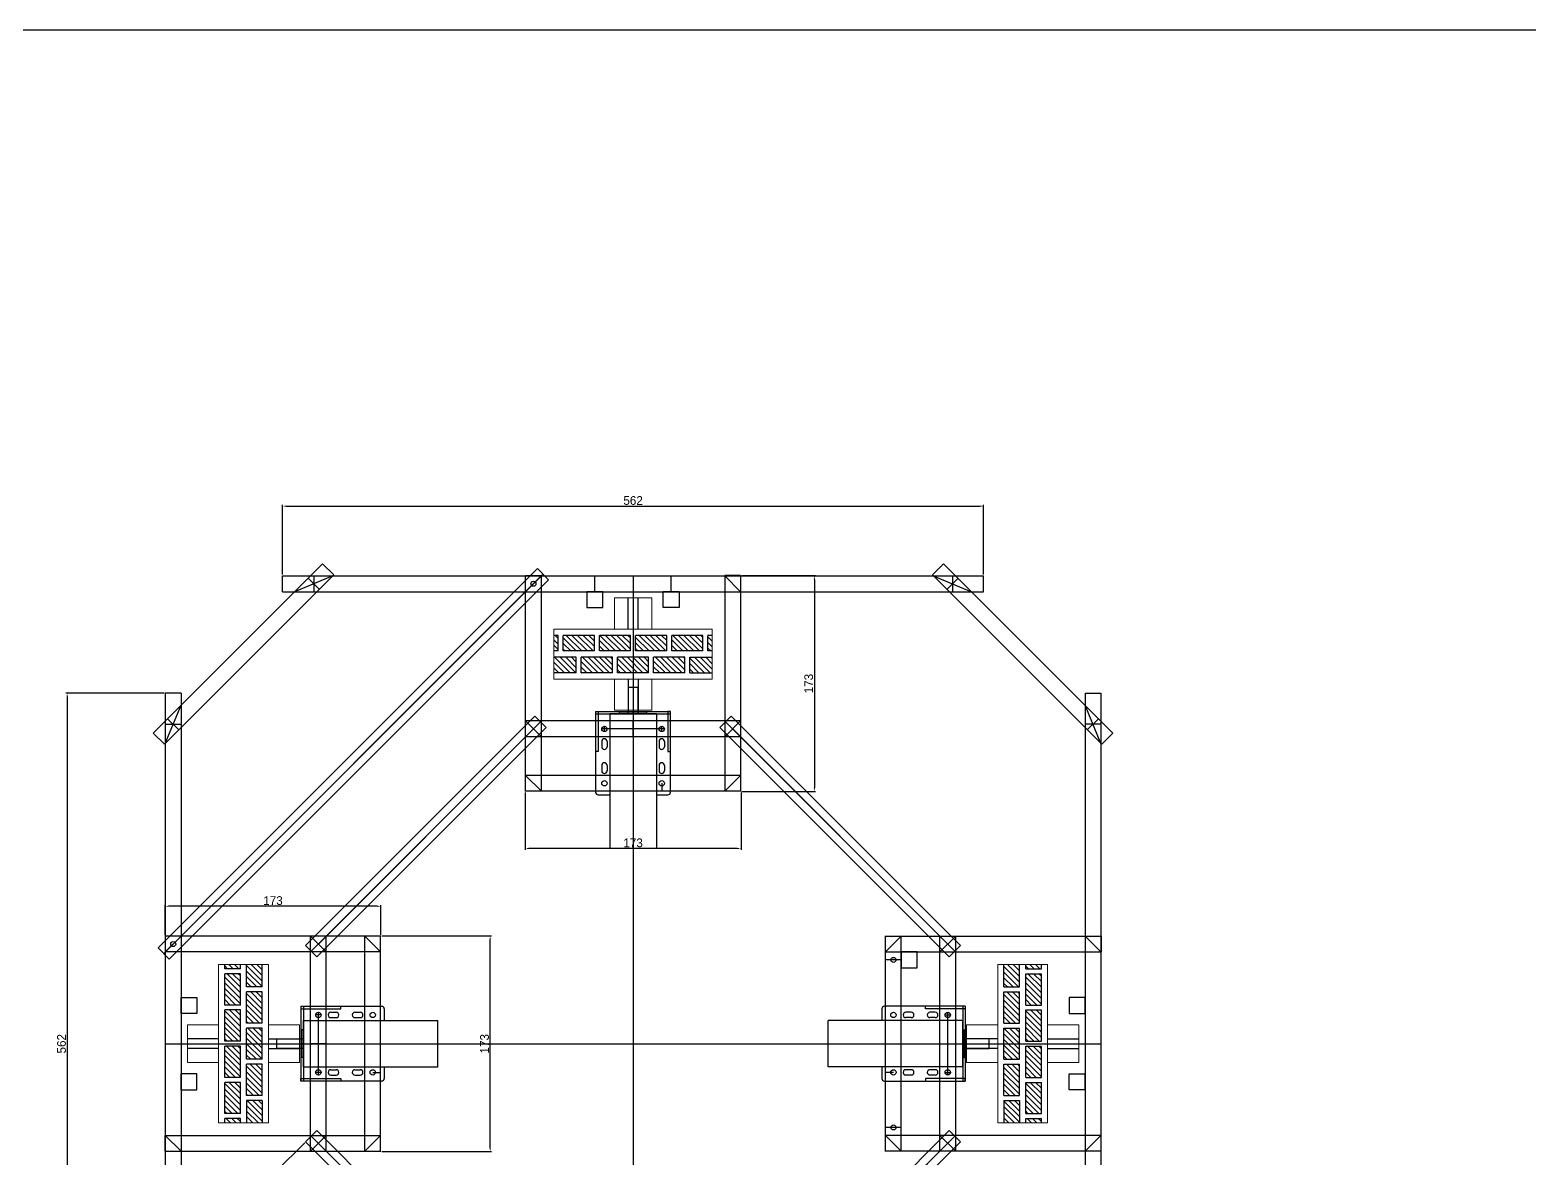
# Model space of a CAD drawing. Header units: millimetres. Extents: x -15418 to 43885, y -27590 to 23052.
# Drawn here: x 21737 to 22939, y -4437 to -3532 of the extents above; entities that cross this region are included whole.
import ezdxf

# ---------------------------------------------------------------- set-up
doc = ezdxf.new("R2010")
doc.units = ezdxf.units.MM
doc.header["$LTSCALE"] = 0.5
doc.layers.get('0').update_dxf_attribs({"lineweight": 5})
doc.layers.get('Defpoints').update_dxf_attribs({"color": 4})
for name, color, linetype in [('Layer1', 1, 'Continuous'), ('Layer2', 2, 'Continuous'), ('Layer3', 9, 'Continuous'), ('Layer4', 6, 'Continuous')]:
    doc.layers.add(name, color=color, linetype=linetype)
doc.dimstyles.new('ISO-25', dxfattribs={"dimtxt": 7, "dimasz": 3, "dimexe": 1, "dimexo": 1, "dimgap": 1, "dimtad": 1, "dimtoh": 1, "dimdec": 3, "dimdsep": 46, "dimtxsty": 'Standard', "dimcen": 2.5, "dimadec": 0, "dimazin": 0, "dimtfac": 1, "dimtdec": 3, "dimtmove": 0, "dimatfit": 3, "dimfxl": 1, "dimarcsym": 1})
pattern_1 = [(315, (6459.4797, 19165.9875), (2.24506403, 2.24506403), [])]

# ---------------------------------------------------------------- blocks, each defined once
blk = doc.blocks.new('*D126')
at = {"layer": 'Defpoints', "color": 0, "transparency": 16777216}
for p in [(21845.5, -4063.9), (21766.8, -4625.9), (21845.5, -4625.9)]:
    blk.add_point(p, dxfattribs=at)
at = {"layer": 'Layer1', "color": 0, "lineweight": -2, "transparency": 16777216}
for p, q in [((21844.5, -4063.9), (21765.8, -4063.9)), ((21766.8, -4066.9), (21766.8, -4622.9)), ((21844.5, -4625.9), (21765.8, -4625.9))]:
    blk.add_line(p, q, dxfattribs=at)
at = {"layer": 'Layer1', "color": 0, "transparency": 16777216}
for points in [[(21766.3, -4066.9), (21767.3, -4066.9), (21766.8, -4063.9)], [(21766.3, -4622.9), (21767.3, -4622.9), (21766.8, -4625.9)]]:
    blk.add_solid(points, dxfattribs=at)
at = {"layer": 'Layer1', "color": 0, "transparency": 16777216, "insert": (21762.3, -4344.9), "char_height": 7, "attachment_point": 5, "rotation": 90}
blk.add_mtext('562', dxfattribs=at)
blk = doc.blocks.new('*D127')
at = {"layer": 'Defpoints', "color": 0, "transparency": 16777216}
for p in [(22501.5, -3914), (21939.5, -3969.9), (22501.5, -3969.9)]:
    blk.add_point(p, dxfattribs=at)
at = {"layer": 'Layer1', "color": 0, "lineweight": -2, "transparency": 16777216}
for p, q in [((21939.5, -3968.9), (21939.5, -3913)), ((21942.5, -3914), (22498.5, -3914)), ((22501.5, -3968.9), (22501.5, -3913))]:
    blk.add_line(p, q, dxfattribs=at)
at = {"layer": 'Layer1', "color": 0, "transparency": 16777216}
for points in [[(21942.5, -3913.5), (21942.5, -3914.5), (21939.5, -3914)], [(22498.5, -3913.5), (22498.5, -3914.5), (22501.5, -3914)]]:
    blk.add_solid(points, dxfattribs=at)
at = {"layer": 'Layer1', "color": 0, "transparency": 16777216, "insert": (22220.5, -3909.5), "char_height": 7, "attachment_point": 5}
blk.add_mtext('562', dxfattribs=at)
blk = doc.blocks.new('*D128')
at = {"layer": 'Defpoints', "color": 0, "transparency": 16777216}
for p in [(22306.7, -3969.7), (22306.7, -4142.7), (22365.8, -4142.7)]:
    blk.add_point(p, dxfattribs=at)
at = {"layer": 'Layer1', "color": 0, "lineweight": -2, "transparency": 16777216}
for p, q in [((22307.7, -3969.7), (22366.8, -3969.7)), ((22365.8, -3972.7), (22365.8, -4139.7)), ((22307.7, -4142.7), (22366.8, -4142.7))]:
    blk.add_line(p, q, dxfattribs=at)
at = {"layer": 'Layer1', "color": 0, "transparency": 16777216}
for points in [[(22365.3, -3972.7), (22366.3, -3972.7), (22365.8, -3969.7)], [(22365.3, -4139.7), (22366.3, -4139.7), (22365.8, -4142.7)]]:
    blk.add_solid(points, dxfattribs=at)
at = {"layer": 'Layer1', "color": 0, "transparency": 16777216, "insert": (22361.3, -4056.2), "char_height": 7, "attachment_point": 5, "rotation": 90}
blk.add_mtext('173', dxfattribs=at)
blk = doc.blocks.new('*D130')
at = {"layer": 'Defpoints', "color": 0, "transparency": 16777216}
for p in [(21958, -4423.5), (21934.9, -4446.5), (22141.8, -4607.3)]:
    blk.add_point(p, dxfattribs=at)
at = {"layer": 'Layer1', "color": 0, "lineweight": -2, "transparency": 16777216}
for p, q in [((21957.3, -4424.2), (21934.2, -4447.3)), ((22116.7, -4628.3), (21937.1, -4448.7)), ((22141.1, -4608), (22118.1, -4631.1))]:
    blk.add_line(p, q, dxfattribs=at)
at = {"layer": 'Layer1', "color": 0, "transparency": 16777216}
for points in [[(21937.4, -4448.3), (21936.7, -4449), (21934.9, -4446.5)], [(22117, -4627.9), (22116.3, -4628.6), (22118.8, -4630.4)]]:
    blk.add_solid(points, dxfattribs=at)
at = {"layer": 'Layer1', "color": 0, "transparency": 16777216, "insert": (22030, -4535.3), "char_height": 7, "attachment_point": 5, "rotation": 315}
blk.add_mtext('260', dxfattribs=at)
blk = doc.blocks.new('*D131')
at = {"layer": 'Defpoints', "color": 0, "transparency": 16777216}
for p in [(22018.1, -4258.4), (22105.9, -4258.4), (22018.1, -4431.4)]:
    blk.add_point(p, dxfattribs=at)
at = {"layer": 'Layer1', "color": 0, "lineweight": -2, "transparency": 16777216}
for p, q in [((22019.1, -4258.4), (22106.9, -4258.4)), ((22105.9, -4428.4), (22105.9, -4261.4)), ((22019.1, -4431.4), (22106.9, -4431.4))]:
    blk.add_line(p, q, dxfattribs=at)
at = {"layer": 'Layer1', "color": 0, "transparency": 16777216}
for points in [[(22105.4, -4261.4), (22106.4, -4261.4), (22105.9, -4258.4)], [(22105.4, -4428.4), (22106.4, -4428.4), (22105.9, -4431.4)]]:
    blk.add_solid(points, dxfattribs=at)
at = {"layer": 'Layer1', "color": 0, "transparency": 16777216, "insert": (22101.4, -4344.9), "char_height": 7, "attachment_point": 5, "rotation": 90}
blk.add_mtext('173', dxfattribs=at)
blk = doc.blocks.new('*D132')
at = {"layer": 'Defpoints', "color": 0, "transparency": 16777216}
for p in [(21845.3, -4234.7), (21845.3, -4258.7), (22018.3, -4258.7)]:
    blk.add_point(p, dxfattribs=at)
at = {"layer": 'Layer1', "color": 0, "lineweight": -2, "transparency": 16777216}
for p, q in [((21845.3, -4257.7), (21845.3, -4233.7)), ((22015.3, -4234.7), (21848.3, -4234.7)), ((22018.3, -4257.7), (22018.3, -4233.7))]:
    blk.add_line(p, q, dxfattribs=at)
at = {"layer": 'Layer1', "color": 0, "transparency": 16777216}
for points in [[(21848.3, -4234.2), (21848.3, -4235.2), (21845.3, -4234.7)], [(22015.3, -4234.2), (22015.3, -4235.2), (22018.3, -4234.7)]]:
    blk.add_solid(points, dxfattribs=at)
at = {"layer": 'Layer1', "color": 0, "transparency": 16777216, "insert": (21931.8, -4230.2), "char_height": 7, "attachment_point": 5}
blk.add_mtext('173', dxfattribs=at)
blk = doc.blocks.new('*D133')
at = {"layer": 'Defpoints', "color": 0, "transparency": 16777216}
for p in [(22134, -4142.5), (22307, -4142.5), (22134, -4188.4)]:
    blk.add_point(p, dxfattribs=at)
at = {"layer": 'Layer1', "color": 0, "lineweight": -2, "transparency": 16777216}
for p, q in [((22134, -4143.5), (22134, -4189.4)), ((22307, -4143.5), (22307, -4189.4)), ((22304, -4188.4), (22137, -4188.4))]:
    blk.add_line(p, q, dxfattribs=at)
at = {"layer": 'Layer1', "color": 0, "transparency": 16777216}
for points in [[(22137, -4187.9), (22137, -4188.9), (22134, -4188.4)], [(22304, -4187.9), (22304, -4188.9), (22307, -4188.4)]]:
    blk.add_solid(points, dxfattribs=at)
at = {"layer": 'Layer1', "color": 0, "transparency": 16777216, "insert": (22220.5, -4183.9), "char_height": 7, "attachment_point": 5}
blk.add_mtext('173', dxfattribs=at)

msp = doc.modelspace()

# ---------------------------------------------------------------- hatches: boundary and pattern name
at = {"layer": 'Layer3', "transparency": 33554661}
h = msp.add_hatch(dxfattribs=at)
h.set_pattern_fill('ANSI31', color=256, angle=270)
h.set_pattern_definition(pattern_1)
h.paths.add_polyline_path([(22265.977, -4047.5529), (22283.977, -4047.5529), (22283.977, -4035.0529), (22265.977, -4035.0529)])
h.paths.add_polyline_path([(22236.977, -4047.5529), (22261.977, -4047.5529), (22261.977, -4035.0529), (22236.977, -4035.0529)])
h.paths.add_polyline_path([(22251.477, -4030.0529), (22276.477, -4030.0529), (22276.477, -4017.5529), (22251.477, -4017.5529)])
h.paths.add_polyline_path([(22222.477, -4030.0529), (22247.477, -4030.0529), (22247.477, -4017.5529), (22222.477, -4017.5529)])
h.paths.add_polyline_path([(22207.977, -4047.5529), (22232.977, -4047.5529), (22232.977, -4035.0529), (22207.977, -4035.0529)])
h.paths.add_polyline_path([(22193.477, -4030.0529), (22218.477, -4030.0529), (22218.477, -4017.5529), (22193.477, -4017.5529)])
h.paths.add_polyline_path([(22178.977, -4047.5529), (22203.977, -4047.5529), (22203.977, -4035.0529), (22178.977, -4035.0529)])
h.paths.add_polyline_path([(22164.477, -4030.0529), (22189.477, -4030.0529), (22189.477, -4017.5529), (22164.477, -4017.5529)])
h.paths.add_polyline_path([(22156.977, -4047.5529), (22174.977, -4047.5529), (22174.977, -4035.0529), (22156.977, -4035.0529)])
h.paths.add_polyline_path([(22156.977, -4030.0529), (22160.477, -4030.0529), (22160.477, -4017.5529), (22156.977, -4017.5529)])
h.paths.add_polyline_path([(22280.477, -4030.0529), (22283.977, -4030.0529), (22283.977, -4017.5529), (22280.477, -4017.5529)])
h = msp.add_hatch(dxfattribs=at)
h.set_pattern_fill('ANSI31', color=256, angle=270)
h.set_pattern_definition(pattern_1)
h.paths.add_polyline_path([(21923.177, -4390.3529), (21923.177, -4408.3529), (21910.677, -4408.3529), (21910.677, -4390.3529)])
h.paths.add_polyline_path([(21923.177, -4361.3529), (21923.177, -4386.3529), (21910.677, -4386.3529), (21910.677, -4361.3529)])
h.paths.add_polyline_path([(21905.677, -4375.8529), (21905.677, -4400.8529), (21893.177, -4400.8529), (21893.177, -4375.8529)])
h.paths.add_polyline_path([(21905.677, -4346.8529), (21905.677, -4371.8529), (21893.177, -4371.8529), (21893.177, -4346.8529)])
h.paths.add_polyline_path([(21923.177, -4332.3529), (21923.177, -4357.3529), (21910.677, -4357.3529), (21910.677, -4332.3529)])
h.paths.add_polyline_path([(21905.677, -4317.8529), (21905.677, -4342.8529), (21893.177, -4342.8529), (21893.177, -4317.8529)])
h.paths.add_polyline_path([(21923.177, -4303.3529), (21923.177, -4328.3529), (21910.677, -4328.3529), (21910.677, -4303.3529)])
h.paths.add_polyline_path([(21905.677, -4288.8529), (21905.677, -4313.8529), (21893.177, -4313.8529), (21893.177, -4288.8529)])
h.paths.add_polyline_path([(21923.177, -4281.3529), (21923.177, -4299.3529), (21910.677, -4299.3529), (21910.677, -4281.3529)])
h.paths.add_polyline_path([(21905.677, -4281.3529), (21905.677, -4284.8529), (21893.177, -4284.8529), (21893.177, -4281.3529)])
h.paths.add_polyline_path([(21905.677, -4404.8529), (21905.677, -4408.3529), (21893.177, -4408.3529), (21893.177, -4404.8529)])
h = msp.add_hatch(dxfattribs=at)
h.set_pattern_fill('ANSI31', color=256, angle=270)
h.set_pattern_definition(pattern_1)
h.paths.add_polyline_path([(22517.777, -4390.3529), (22517.777, -4408.3529), (22530.277, -4408.3529), (22530.277, -4390.3529)])
h.paths.add_polyline_path([(22517.777, -4361.3529), (22517.777, -4386.3529), (22530.277, -4386.3529), (22530.277, -4361.3529)])
h.paths.add_polyline_path([(22535.277, -4375.8529), (22535.277, -4400.8529), (22547.777, -4400.8529), (22547.777, -4375.8529)])
h.paths.add_polyline_path([(22535.277, -4346.8529), (22535.277, -4371.8529), (22547.777, -4371.8529), (22547.777, -4346.8529)])
h.paths.add_polyline_path([(22517.777, -4332.3529), (22517.777, -4357.3529), (22530.277, -4357.3529), (22530.277, -4332.3529)])
h.paths.add_polyline_path([(22535.277, -4317.8529), (22535.277, -4342.8529), (22547.777, -4342.8529), (22547.777, -4317.8529)])
h.paths.add_polyline_path([(22517.777, -4303.3529), (22517.777, -4328.3529), (22530.277, -4328.3529), (22530.277, -4303.3529)])
h.paths.add_polyline_path([(22535.277, -4288.8529), (22535.277, -4313.8529), (22547.777, -4313.8529), (22547.777, -4288.8529)])
h.paths.add_polyline_path([(22517.777, -4281.3529), (22517.777, -4299.3529), (22530.277, -4299.3529), (22530.277, -4281.3529)])
h.paths.add_polyline_path([(22535.277, -4281.3529), (22535.277, -4284.8529), (22547.777, -4284.8529), (22547.777, -4281.3529)])
h.paths.add_polyline_path([(22535.277, -4404.8529), (22535.277, -4408.3529), (22547.777, -4408.3529), (22547.777, -4404.8529)])

# ---------------------------------------------------------------- linework, layer by layer
at = {"transparency": 33554661}
for p, q in [((22235.477, -3987.5529), (22205.477, -3987.5529)), ((22205.477, -4012.5529), (22205.477, -3987.5529)), ((22235.477, -4012.5529), (22235.477, -3987.5529)), ((22156.977, -4012.5529), (22283.977, -4012.5529)), ((22156.977, -4052.5529), (22156.977, -4012.5529)), ((22283.977, -4012.5529), (22283.977, -4052.5529)), ((22283.977, -4052.5529), (22156.977, -4052.5529)), ((22205.477, -4052.5529), (22205.477, -4077.5529)), ((22220.477, -4052.5529), (22220.477, -4077.5529)), ((22235.477, -4052.5529), (22235.477, -4077.5529)), ((22205.477, -4077.5529), (22235.477, -4077.5529)), ((21888.177, -4281.3529), (21888.177, -4408.3529)), ((21928.177, -4281.3529), (21888.177, -4281.3529)), ((21928.177, -4408.3529), (21928.177, -4281.3529)), ((22512.777, -4408.3529), (22512.777, -4281.3529)), ((22512.777, -4281.3529), (22552.777, -4281.3529)), ((22552.777, -4281.3529), (22552.777, -4408.3529)), ((21863.177, -4359.8529), (21863.177, -4329.8529)), ((21888.177, -4329.8529), (21863.177, -4329.8529)), ((21928.177, -4329.8529), (21953.177, -4329.8529)), ((21953.177, -4329.8529), (21953.177, -4359.8529)), ((22487.777, -4329.8529), (22487.777, -4359.8529)), ((22512.777, -4329.8529), (22487.777, -4329.8529)), ((22552.777, -4329.8529), (22577.777, -4329.8529)), ((22577.777, -4359.8529), (22577.777, -4329.8529)), ((21928.177, -4344.8529), (21953.177, -4344.8529)), ((22512.777, -4344.8529), (22487.777, -4344.8529)), ((21888.177, -4359.8529), (21863.177, -4359.8529)), ((21928.177, -4359.8529), (21953.177, -4359.8529)), ((22512.777, -4359.8529), (22487.777, -4359.8529)), ((22552.777, -4359.8529), (22577.777, -4359.8529)), ((21888.177, -4408.3529), (21928.177, -4408.3529)), ((22552.777, -4408.3529), (22512.777, -4408.3529))]:
    msp.add_line(p, q, dxfattribs=at)
at = {"layer": 'Defpoints', "transparency": 33554661}
for p, q in [((22190.477, -4078.5529), (22190.477, -4143.2629)), ((22190.477, -4078.5529), (22250.477, -4078.5529)), ((22190.477, -4078.5529), (22192.477, -4078.5529)), ((22190.477, -4080.5529), (22250.477, -4080.5529)), ((22192.477, -4078.5529), (22192.477, -4110.5529)), ((22209.477, -4080.5529), (22209.477, -4078.5529)), ((22220.477, -4077.5529), (22220.477, -4078.5529)), ((22231.477, -4080.5529), (22231.477, -4078.5529)), ((22250.477, -4078.5529), (22248.477, -4078.5529)), ((22248.477, -4078.5529), (22248.477, -4110.5529)), ((22250.477, -4143.2629), (22250.477, -4078.5529)), ((22195.327, -4102.5529), (22195.327, -4106.8529)), ((22199.627, -4102.5529), (22199.627, -4106.8529)), ((22241.327, -4102.5529), (22241.327, -4106.8529)), ((22245.627, -4102.5529), (22245.627, -4106.8529)), ((22192.477, -4110.5529), (22190.477, -4110.5529)), ((22195.327, -4121.8529), (22195.327, -4126.1529)), ((22199.627, -4121.8529), (22199.627, -4126.1529)), ((22241.327, -4121.8529), (22241.327, -4126.1529)), ((22245.627, -4121.8529), (22245.627, -4126.1529)), ((22248.477, -4110.5529), (22250.477, -4110.5529)), ((22192.627, -4145.4129), (22201.827, -4145.4129)), ((22239.127, -4145.4129), (22248.327, -4145.4129)), ((21954.177, -4314.8529), (22018.887, -4314.8529)), ((21954.177, -4314.8529), (21954.177, -4374.8529)), ((21954.177, -4314.8529), (21954.177, -4316.8529)), ((21954.177, -4316.8529), (21986.177, -4316.8529)), ((21956.177, -4314.8529), (21956.177, -4374.8529)), ((21978.177, -4319.7029), (21982.477, -4319.7029)), ((21978.177, -4324.0029), (21982.477, -4324.0029)), ((21986.177, -4316.8529), (21986.177, -4314.8529)), ((21997.477, -4319.7029), (22001.777, -4319.7029)), ((21997.477, -4324.0029), (22001.777, -4324.0029)), ((22021.037, -4317.0029), (22021.037, -4326.2029)), ((22419.917, -4317.0029), (22419.917, -4326.2029)), ((22486.777, -4314.8529), (22422.067, -4314.8529)), ((22443.477, -4319.7029), (22439.177, -4319.7029)), ((22443.477, -4324.0029), (22439.177, -4324.0029)), ((22454.777, -4316.8529), (22454.777, -4314.8529)), ((22486.777, -4316.8529), (22454.777, -4316.8529)), ((22462.777, -4319.7029), (22458.477, -4319.7029)), ((22462.777, -4324.0029), (22458.477, -4324.0029)), ((22484.777, -4314.8529), (22484.777, -4374.8529)), ((22486.777, -4314.8529), (22486.777, -4374.8529)), ((22486.777, -4314.8529), (22486.777, -4316.8529)), ((21956.177, -4333.8529), (21954.177, -4333.8529)), ((22484.777, -4333.8529), (22486.777, -4333.8529)), ((21953.177, -4344.8529), (21954.177, -4344.8529)), ((22487.777, -4344.8529), (22486.777, -4344.8529)), ((21956.177, -4355.8529), (21954.177, -4355.8529)), ((22484.777, -4355.8529), (22486.777, -4355.8529)), ((21954.177, -4374.8529), (21954.177, -4372.8529)), ((21954.177, -4372.8529), (21986.177, -4372.8529)), ((21978.177, -4365.7029), (21982.477, -4365.7029)), ((21978.177, -4370.0029), (21982.477, -4370.0029)), ((21986.177, -4372.8529), (21986.177, -4374.8529)), ((21997.477, -4365.7029), (22001.777, -4365.7029)), ((21997.477, -4370.0029), (22001.777, -4370.0029)), ((22021.037, -4363.5029), (22021.037, -4372.7029)), ((22419.917, -4363.5029), (22419.917, -4372.7029)), ((22443.477, -4365.7029), (22439.177, -4365.7029)), ((22443.477, -4370.0029), (22439.177, -4370.0029)), ((22486.777, -4372.8529), (22454.777, -4372.8529)), ((22454.777, -4372.8529), (22454.777, -4374.8529)), ((22462.777, -4365.7029), (22458.477, -4365.7029)), ((22462.777, -4370.0029), (22458.477, -4370.0029)), ((22486.777, -4374.8529), (22486.777, -4372.8529)), ((22018.887, -4374.8529), (21954.177, -4374.8529)), ((22422.067, -4374.8529), (22486.777, -4374.8529))]:
    msp.add_line(p, q, dxfattribs=at)
for centre in [(22197.477, -4092.5529), (22243.477, -4092.5529), (22197.477, -4136.1529), (22243.477, -4136.1529), (21968.177, -4321.8529), (22011.777, -4321.8529), (22429.177, -4321.8529), (22472.777, -4321.8529), (21968.177, -4367.8529), (22011.777, -4367.8529), (22429.177, -4367.8529), (22472.777, -4367.8529)]:
    msp.add_circle(centre, 2.15, dxfattribs=at)
for centre, start, end in [((22197.477, -4102.5529), 360, 180), ((22197.477, -4106.8529), 180, 360), ((22243.477, -4102.5529), 360, 180), ((22243.477, -4106.8529), 180, 360), ((22197.477, -4121.8529), 360, 180), ((22243.477, -4121.8529), 360, 180), ((22197.477, -4126.1529), 180, 360), ((22243.477, -4126.1529), 180, 360), ((22192.627, -4143.2629), 180, 270), ((22248.327, -4143.2629), 270, 360), ((21978.177, -4321.8529), 90, 270), ((21982.477, -4321.8529), 270, 90), ((21997.477, -4321.8529), 90, 270), ((22001.777, -4321.8529), 270, 90), ((22018.887, -4317.0029), 0, 90), ((22422.067, -4317.0029), 90, 180), ((22439.177, -4321.8529), 90, 270), ((22443.477, -4321.8529), 270, 90), ((22458.477, -4321.8529), 90, 270), ((22462.777, -4321.8529), 270, 90), ((21978.177, -4367.8529), 90, 270), ((21982.477, -4367.8529), 270, 90), ((21997.477, -4367.8529), 90, 270), ((22001.777, -4367.8529), 270, 90), ((22018.887, -4372.7029), 270, 0), ((22422.067, -4372.7029), 180, 270), ((22439.177, -4367.8529), 90, 270), ((22443.477, -4367.8529), 270, 90), ((22458.477, -4367.8529), 90, 270), ((22462.777, -4367.8529), 270, 90)]:
    msp.add_arc(centre, 2.15, start, end, dxfattribs=at)
at = {"layer": 'Layer1', "transparency": 33554661}
for p, q in [((21835.7796, -4095.92), (21971.5441, -3960.1555)), ((21971.5441, -3960.1555), (21980.5244, -3969.1357)), ((22469.4099, -3960.1555), (22460.4296, -3969.1357)), ((22605.1744, -4095.92), (22469.4099, -3960.1555)), ((21980.5244, -3969.1357), (21844.7599, -4104.9002)), ((21939.477, -3969.8529), (22501.477, -3969.8529)), ((21939.477, -3982.5529), (21939.477, -3969.8529)), ((21979.8072, -3969.8529), (21949.1467, -3982.5529)), ((21968.9671, -3980.693), (21959.9869, -3971.7127)), ((21964.477, -3969.8529), (21964.477, -3982.5529)), ((21964.477, -3969.8529), (21964.477, -3982.5529)), ((22134.277, -4142.6779), (22134.277, -3969.6779)), ((22134.277, -3969.6779), (22146.977, -3969.6779)), ((22146.977, -3969.8529), (22134.277, -3982.5529)), ((22146.977, -4142.6779), (22146.977, -3969.6779)), ((22189.8849, -3982.5529), (22189.8849, -3969.8529)), ((22220.477, -3969.8529), (22220.477, -4719.8529)), ((22251.0691, -3982.5529), (22251.0691, -3969.8529)), ((22293.977, -3969.6779), (22293.977, -4142.6779)), ((22306.677, -3969.6779), (22293.977, -3969.6779)), ((22293.977, -3969.8529), (22306.677, -3982.5529)), ((22306.677, -3969.6779), (22306.677, -4142.6779)), ((22460.4296, -3969.1357), (22596.1941, -4104.9002)), ((22461.1467, -3969.8529), (22491.8072, -3982.5529)), ((22471.9869, -3980.693), (22480.9671, -3971.7127)), ((22476.477, -3969.8529), (22476.477, -3982.5529)), ((22501.477, -3982.5529), (22501.477, -3969.8529)), ((21939.477, -3982.5529), (22501.477, -3982.5529)), ((22183.5349, -3982.5529), (22183.5349, -3995.2529)), ((22196.2349, -3982.5529), (22183.5349, -3982.5529)), ((22196.2349, -3995.2529), (22196.2349, -3982.5529)), ((22244.7191, -3995.2529), (22244.7191, -3982.5529)), ((22257.4191, -3982.5529), (22244.7191, -3982.5529)), ((22257.4191, -3982.5529), (22257.4191, -3995.2529)), ((22183.5349, -3995.2529), (22196.2349, -3995.2529)), ((22257.4191, -3995.2529), (22244.7191, -3995.2529)), ((22224.477, -4059.2529), (22216.477, -4059.2529)), ((22216.477, -4059.2529), (22216.477, -4079.2529)), ((22224.477, -4079.2529), (22224.477, -4059.2529)), ((21845.477, -4063.8529), (21845.477, -4625.8529)), ((21858.177, -4063.8529), (21845.477, -4063.8529)), ((21845.477, -4104.1831), (21858.177, -4073.5226)), ((21858.177, -4063.8529), (21858.177, -4625.8529)), ((22582.777, -4063.8529), (22582.777, -4625.8529)), ((22582.777, -4063.8529), (22595.477, -4063.8529)), ((22595.477, -4104.1831), (22582.777, -4073.5226)), ((22595.477, -4063.8529), (22595.477, -4625.8529)), ((21856.3171, -4093.343), (21847.3369, -4084.3627)), ((22141.8357, -4082.3638), (21957.988, -4266.2116)), ((22150.816, -4091.3441), (22141.8357, -4082.3638)), ((22239.127, -4080.5529), (22201.827, -4080.5529)), ((22201.827, -4080.5529), (22201.827, -4188.3529)), ((22209.477, -4080.5529), (22209.477, -4079.2529)), ((22231.477, -4079.2529), (22209.477, -4079.2529)), ((22216.477, -4080.5529), (22216.477, -4079.2529)), ((22220.477, -4080.5529), (22220.477, -4079.2529)), ((22224.477, -4080.5529), (22224.477, -4079.2529)), ((22231.477, -4080.5529), (22231.477, -4079.2529)), ((22239.127, -4080.5529), (22239.127, -4188.3529)), ((22299.1182, -4082.3638), (22290.138, -4091.3441)), ((22482.966, -4266.2116), (22299.1182, -4082.3638)), ((22584.6369, -4093.343), (22593.6171, -4084.3627)), ((21844.7599, -4104.9002), (21835.7796, -4095.92)), ((21845.477, -4088.8529), (21858.177, -4088.8529)), ((21845.477, -4088.8529), (21858.177, -4088.8529)), ((21962.4781, -4270.7017), (22146.3259, -4086.854)), ((21966.9682, -4275.1919), (22150.816, -4091.3441)), ((21968.177, -4265.0029), (22140.627, -4092.5529)), ((22306.977, -4086.2029), (22133.977, -4086.2029)), ((22146.977, -4098.9029), (22134.277, -4086.2029)), ((22199.627, -4092.5529), (22195.327, -4092.5529)), ((22197.477, -4094.7029), (22197.477, -4090.4029)), ((22243.477, -4092.5529), (22197.477, -4092.5529)), ((22220.477, -4098.9029), (22220.477, -4086.2029)), ((22245.627, -4092.5529), (22241.327, -4092.5529)), ((22243.477, -4094.7029), (22243.477, -4090.4029)), ((22290.138, -4091.3441), (22473.9857, -4275.1919)), ((22306.677, -4086.2029), (22293.977, -4098.9029)), ((22294.6281, -4086.854), (22478.4759, -4270.7017)), ((22300.327, -4092.5529), (22472.777, -4265.0029)), ((22595.477, -4088.8529), (22582.777, -4088.8529)), ((22596.1941, -4104.9002), (22605.1744, -4095.92)), ((22306.977, -4098.9029), (22133.977, -4098.9029)), ((22306.977, -4129.8029), (22133.977, -4129.8029)), ((22134.277, -4129.8029), (22146.977, -4142.5029)), ((22306.677, -4129.8029), (22293.977, -4142.5029)), ((22306.977, -4142.5029), (22133.977, -4142.5029)), ((22239.127, -4188.3529), (22201.827, -4188.3529)), ((22018.302, -4258.6529), (21845.302, -4258.6529)), ((21845.302, -4258.6529), (21845.302, -4271.3529)), ((21845.477, -4271.3529), (21858.177, -4258.6529)), ((21961.827, -4431.3529), (21961.827, -4258.3529)), ((21974.527, -4271.3529), (21961.827, -4258.6529)), ((21974.527, -4431.3529), (21974.527, -4258.3529)), ((22005.427, -4431.3529), (22005.427, -4258.3529)), ((22005.427, -4258.6529), (22018.127, -4271.3529)), ((22018.127, -4431.3529), (22018.127, -4258.3529)), ((22422.652, -4258.6529), (22595.652, -4258.6529)), ((22422.827, -4431.3529), (22422.827, -4258.3529)), ((22435.527, -4258.6529), (22422.827, -4271.3529)), ((22435.527, -4431.3529), (22435.527, -4258.3529)), ((22466.427, -4431.3529), (22466.427, -4258.3529)), ((22466.427, -4271.3529), (22479.127, -4258.6529)), ((22479.127, -4431.3529), (22479.127, -4258.3529)), ((22595.477, -4271.3529), (22582.777, -4258.6529)), ((22595.652, -4258.6529), (22595.652, -4271.3529)), ((22018.302, -4271.3529), (21845.302, -4271.3529)), ((21957.988, -4266.2116), (21966.9682, -4275.1919)), ((22422.652, -4271.3529), (22595.652, -4271.3529)), ((22448.227, -4271.3529), (22435.527, -4271.3529)), ((22435.527, -4271.3529), (22435.527, -4284.0529)), ((22448.227, -4284.0529), (22448.227, -4271.3529)), ((22473.9857, -4275.1919), (22482.966, -4266.2116)), ((22435.527, -4284.0529), (22448.227, -4284.0529)), ((21858.177, -4307.9107), (21870.877, -4307.9107)), ((21858.177, -4320.6107), (21858.177, -4307.9107)), ((21870.877, -4307.9107), (21870.877, -4320.6107)), ((22582.777, -4307.9107), (22570.077, -4307.9107)), ((22570.077, -4307.9107), (22570.077, -4320.6107)), ((22582.777, -4320.6107), (22582.777, -4307.9107)), ((21870.877, -4320.6107), (21858.177, -4320.6107)), ((21956.177, -4363.5029), (21956.177, -4326.2029)), ((21956.177, -4326.2029), (22063.977, -4326.2029)), ((21970.327, -4321.8529), (21966.027, -4321.8529)), ((21968.177, -4324.0029), (21968.177, -4319.7029)), ((21968.177, -4367.8529), (21968.177, -4321.8529)), ((22063.977, -4363.5029), (22063.977, -4326.2029)), ((22484.777, -4326.2029), (22376.977, -4326.2029)), ((22376.977, -4363.5029), (22376.977, -4326.2029)), ((22470.627, -4321.8529), (22474.927, -4321.8529)), ((22472.777, -4324.0029), (22472.777, -4319.7029)), ((22472.777, -4367.8529), (22472.777, -4321.8529)), ((22484.777, -4363.5029), (22484.777, -4326.2029)), ((22570.077, -4320.6107), (22582.777, -4320.6107)), ((21956.177, -4333.8529), (21954.877, -4333.8529)), ((21954.877, -4355.8529), (21954.877, -4333.8529)), ((22484.777, -4333.8529), (22486.077, -4333.8529)), ((22486.077, -4355.8529), (22486.077, -4333.8529)), ((21845.477, -4344.8529), (22595.477, -4344.8529)), ((21934.877, -4348.8529), (21934.877, -4340.8529)), ((21934.877, -4340.8529), (21954.877, -4340.8529)), ((21954.877, -4348.8529), (21934.877, -4348.8529)), ((21956.177, -4340.8529), (21954.877, -4340.8529)), ((21956.177, -4344.8529), (21954.877, -4344.8529)), ((21956.177, -4348.8529), (21954.877, -4348.8529)), ((21974.527, -4344.8529), (21961.827, -4344.8529)), ((22466.427, -4344.8529), (22479.127, -4344.8529)), ((22484.777, -4340.8529), (22486.077, -4340.8529)), ((22484.777, -4344.8529), (22486.077, -4344.8529)), ((22484.777, -4348.8529), (22486.077, -4348.8529)), ((22506.077, -4340.8529), (22486.077, -4340.8529)), ((22486.077, -4348.8529), (22506.077, -4348.8529)), ((22506.077, -4348.8529), (22506.077, -4340.8529)), ((21956.177, -4355.8529), (21954.877, -4355.8529)), ((22484.777, -4355.8529), (22486.077, -4355.8529)), ((21870.877, -4369.095), (21858.177, -4369.095)), ((21858.177, -4381.795), (21858.177, -4369.095)), ((21870.877, -4381.795), (21870.877, -4369.095)), ((21956.177, -4363.5029), (22063.977, -4363.5029)), ((21970.327, -4367.8529), (21966.027, -4367.8529)), ((21968.177, -4370.0029), (21968.177, -4365.7029)), ((22484.777, -4363.5029), (22376.977, -4363.5029)), ((22470.627, -4367.8529), (22474.927, -4367.8529)), ((22472.777, -4370.0029), (22472.777, -4365.7029)), ((22570.077, -4381.795), (22570.077, -4369.095)), ((22570.077, -4369.095), (22582.777, -4369.095)), ((22582.777, -4381.795), (22582.777, -4369.095)), ((21858.177, -4381.795), (21870.877, -4381.795)), ((22582.777, -4381.795), (22570.077, -4381.795)), ((21845.302, -4418.3529), (22018.302, -4418.3529)), ((21845.302, -4431.0529), (21845.302, -4418.3529)), ((21845.477, -4418.3529), (21858.177, -4431.0529)), ((21957.988, -4423.4941), (21966.9682, -4414.5138)), ((21961.827, -4431.0529), (21974.527, -4418.3529)), ((21962.4781, -4419.004), (22146.3259, -4602.8517)), ((21966.9682, -4414.5138), (22150.816, -4598.3616)), ((22005.427, -4431.0529), (22018.127, -4418.3529)), ((22290.138, -4598.3616), (22473.9857, -4414.5138)), ((22294.6281, -4602.8517), (22478.4759, -4419.004)), ((22595.652, -4418.3529), (22422.652, -4418.3529)), ((22435.527, -4431.0529), (22422.827, -4418.3529)), ((22479.127, -4431.0529), (22466.427, -4418.3529)), ((22473.9857, -4414.5138), (22482.966, -4423.4941)), ((22595.477, -4418.3529), (22582.777, -4431.0529)), ((22595.652, -4431.0529), (22595.652, -4418.3529)), ((21845.302, -4431.0529), (22018.302, -4431.0529)), ((22141.8357, -4607.3419), (21957.988, -4423.4941)), ((22482.966, -4423.4941), (22299.1182, -4607.3419)), ((22300.327, -4597.1529), (22472.777, -4424.7029)), ((22595.652, -4431.0529), (22422.652, -4431.0529))]:
    msp.add_line(p, q, dxfattribs=at)
msp.add_lwpolyline([(21269.8088, -3532.3278), (23789.5195, -3532.3278), (23789.5195, -5202.1006), (21269.8088, -5202.1006)], close=True, dxfattribs=at)
at = {"layer": 'Layer2', "transparency": 33554661}
for p, q in [((22216.477, -4012.5529), (22216.477, -3987.5529)), ((22224.477, -4012.5529), (22224.477, -3987.5529)), ((22216.477, -4052.5529), (22216.477, -4077.5529)), ((22224.477, -4052.5529), (22224.477, -4077.5529)), ((21888.177, -4340.8529), (21863.177, -4340.8529)), ((21888.177, -4348.8529), (21863.177, -4348.8529)), ((21928.177, -4340.8529), (21953.177, -4340.8529)), ((21928.177, -4348.8529), (21953.177, -4348.8529)), ((22512.777, -4340.8529), (22487.777, -4340.8529)), ((22512.777, -4348.8529), (22487.777, -4348.8529)), ((22552.777, -4340.8529), (22577.777, -4340.8529)), ((22552.777, -4348.8529), (22577.777, -4348.8529))]:
    msp.add_line(p, q, dxfattribs=at)
at = {"layer": 'Layer3', "transparency": 33554661}
for p, q in [((22160.477, -4017.5529), (22156.977, -4017.5529)), ((22160.477, -4030.0529), (22160.477, -4017.5529)), ((22164.477, -4030.0529), (22164.477, -4017.5529)), ((22189.477, -4017.5529), (22164.477, -4017.5529)), ((22189.477, -4030.0529), (22189.477, -4017.5529)), ((22193.477, -4030.0529), (22193.477, -4017.5529)), ((22218.477, -4017.5529), (22193.477, -4017.5529)), ((22218.477, -4030.0529), (22218.477, -4017.5529)), ((22222.477, -4030.0529), (22222.477, -4017.5529)), ((22247.477, -4017.5529), (22222.477, -4017.5529)), ((22247.477, -4030.0529), (22247.477, -4017.5529)), ((22251.477, -4030.0529), (22251.477, -4017.5529)), ((22276.477, -4017.5529), (22251.477, -4017.5529)), ((22276.477, -4030.0529), (22276.477, -4017.5529)), ((22280.477, -4030.0529), (22280.477, -4017.5529)), ((22283.977, -4017.5529), (22280.477, -4017.5529)), ((22160.477, -4030.0529), (22156.977, -4030.0529)), ((22174.977, -4035.0529), (22156.977, -4035.0529)), ((22189.477, -4030.0529), (22164.477, -4030.0529)), ((22174.977, -4047.5529), (22174.977, -4035.0529)), ((22178.977, -4047.5529), (22178.977, -4035.0529)), ((22203.977, -4035.0529), (22178.977, -4035.0529)), ((22218.477, -4030.0529), (22193.477, -4030.0529)), ((22203.977, -4047.5529), (22203.977, -4035.0529)), ((22207.977, -4047.5529), (22207.977, -4035.0529)), ((22232.977, -4035.0529), (22207.977, -4035.0529)), ((22247.477, -4030.0529), (22222.477, -4030.0529)), ((22232.977, -4047.5529), (22232.977, -4035.0529)), ((22236.977, -4047.5529), (22236.977, -4035.0529)), ((22261.977, -4035.0529), (22236.977, -4035.0529)), ((22276.477, -4030.0529), (22251.477, -4030.0529)), ((22261.977, -4047.5529), (22261.977, -4035.0529)), ((22265.977, -4047.5529), (22265.977, -4035.0529)), ((22265.977, -4035.0529), (22283.977, -4035.0529)), ((22283.977, -4030.0529), (22280.477, -4030.0529)), ((22174.977, -4047.5529), (22156.977, -4047.5529)), ((22203.977, -4047.5529), (22178.977, -4047.5529)), ((22232.977, -4047.5529), (22207.977, -4047.5529)), ((22261.977, -4047.5529), (22236.977, -4047.5529)), ((22265.977, -4047.5529), (22283.977, -4047.5529)), ((21893.177, -4284.8529), (21893.177, -4281.3529)), ((21905.677, -4284.8529), (21893.177, -4284.8529)), ((21905.677, -4288.8529), (21893.177, -4288.8529)), ((21893.177, -4313.8529), (21893.177, -4288.8529)), ((21905.677, -4284.8529), (21905.677, -4281.3529)), ((21905.677, -4313.8529), (21905.677, -4288.8529)), ((21910.677, -4299.3529), (21910.677, -4281.3529)), ((21923.177, -4299.3529), (21923.177, -4281.3529)), ((22517.777, -4299.3529), (22517.777, -4281.3529)), ((22530.277, -4299.3529), (22530.277, -4281.3529)), ((22535.277, -4284.8529), (22535.277, -4281.3529)), ((22535.277, -4284.8529), (22547.777, -4284.8529)), ((22535.277, -4288.8529), (22547.777, -4288.8529)), ((22535.277, -4313.8529), (22535.277, -4288.8529)), ((22547.777, -4284.8529), (22547.777, -4281.3529)), ((22547.777, -4313.8529), (22547.777, -4288.8529)), ((21923.177, -4299.3529), (21910.677, -4299.3529)), ((22517.777, -4299.3529), (22530.277, -4299.3529)), ((21905.677, -4313.8529), (21893.177, -4313.8529)), ((21923.177, -4303.3529), (21910.677, -4303.3529)), ((21910.677, -4328.3529), (21910.677, -4303.3529)), ((21923.177, -4328.3529), (21923.177, -4303.3529)), ((22517.777, -4303.3529), (22530.277, -4303.3529)), ((22517.777, -4328.3529), (22517.777, -4303.3529)), ((22530.277, -4328.3529), (22530.277, -4303.3529)), ((22535.277, -4313.8529), (22547.777, -4313.8529)), ((21905.677, -4317.8529), (21893.177, -4317.8529)), ((21893.177, -4342.8529), (21893.177, -4317.8529)), ((21905.677, -4342.8529), (21905.677, -4317.8529)), ((22535.277, -4317.8529), (22547.777, -4317.8529)), ((22535.277, -4342.8529), (22535.277, -4317.8529)), ((22547.777, -4342.8529), (22547.777, -4317.8529)), ((21923.177, -4328.3529), (21910.677, -4328.3529)), ((21923.177, -4332.3529), (21910.677, -4332.3529)), ((21910.677, -4357.3529), (21910.677, -4332.3529)), ((21923.177, -4357.3529), (21923.177, -4332.3529)), ((22517.777, -4328.3529), (22530.277, -4328.3529)), ((22517.777, -4332.3529), (22530.277, -4332.3529)), ((22517.777, -4357.3529), (22517.777, -4332.3529)), ((22530.277, -4357.3529), (22530.277, -4332.3529)), ((21905.677, -4342.8529), (21893.177, -4342.8529)), ((21905.677, -4346.8529), (21893.177, -4346.8529)), ((21893.177, -4371.8529), (21893.177, -4346.8529)), ((21905.677, -4371.8529), (21905.677, -4346.8529)), ((22535.277, -4342.8529), (22547.777, -4342.8529)), ((22535.277, -4346.8529), (22547.777, -4346.8529)), ((22535.277, -4371.8529), (22535.277, -4346.8529)), ((22547.777, -4371.8529), (22547.777, -4346.8529)), ((21923.177, -4357.3529), (21910.677, -4357.3529)), ((21923.177, -4361.3529), (21910.677, -4361.3529)), ((21910.677, -4386.3529), (21910.677, -4361.3529)), ((21923.177, -4386.3529), (21923.177, -4361.3529)), ((22517.777, -4357.3529), (22530.277, -4357.3529)), ((22517.777, -4361.3529), (22530.277, -4361.3529)), ((22517.777, -4386.3529), (22517.777, -4361.3529)), ((22530.277, -4386.3529), (22530.277, -4361.3529)), ((21905.677, -4371.8529), (21893.177, -4371.8529)), ((22535.277, -4371.8529), (22547.777, -4371.8529)), ((21905.677, -4375.8529), (21893.177, -4375.8529)), ((21893.177, -4400.8529), (21893.177, -4375.8529)), ((21905.677, -4400.8529), (21905.677, -4375.8529)), ((22535.277, -4375.8529), (22547.777, -4375.8529)), ((22535.277, -4400.8529), (22535.277, -4375.8529)), ((22547.777, -4400.8529), (22547.777, -4375.8529)), ((21923.177, -4386.3529), (21910.677, -4386.3529)), ((21923.177, -4390.3529), (21910.677, -4390.3529)), ((21910.677, -4390.3529), (21910.677, -4408.3529)), ((21923.177, -4390.3529), (21923.177, -4408.3529)), ((22517.777, -4386.3529), (22530.277, -4386.3529)), ((22517.777, -4390.3529), (22530.277, -4390.3529)), ((22517.777, -4390.3529), (22517.777, -4408.3529)), ((22530.277, -4390.3529), (22530.277, -4408.3529)), ((21905.677, -4400.8529), (21893.177, -4400.8529)), ((21905.677, -4404.8529), (21893.177, -4404.8529)), ((21893.177, -4408.3529), (21893.177, -4404.8529)), ((21905.677, -4408.3529), (21905.677, -4404.8529)), ((22535.277, -4400.8529), (22547.777, -4400.8529)), ((22535.277, -4404.8529), (22547.777, -4404.8529)), ((22535.277, -4408.3529), (22535.277, -4404.8529)), ((22547.777, -4408.3529), (22547.777, -4404.8529))]:
    msp.add_line(p, q, dxfattribs=at)
at = {"layer": 'Layer4', "transparency": 33554661}
for p, q in [((21839.7089, -4268.1407), (22143.7648, -3964.0848)), ((22143.7648, -3964.0848), (22152.7451, -3973.065)), ((21844.199, -4272.6308), (22148.255, -3968.5749)), ((22152.7451, -3973.065), (21848.6892, -4277.1209)), ((21851.827, -4265.0029), (22140.627, -3976.2029)), ((22243.477, -4136.1529), (22243.477, -4142.5029)), ((21848.6892, -4277.1209), (21839.7089, -4268.1407)), ((22435.527, -4277.7029), (22422.827, -4277.7029)), ((22011.777, -4367.8529), (22018.127, -4367.8529)), ((22429.177, -4367.8529), (22422.827, -4367.8529)), ((22435.527, -4412.0029), (22422.827, -4412.0029))]:
    msp.add_line(p, q, dxfattribs=at)
for centre in [(22140.627, -3976.2029), (21851.827, -4265.0029), (22429.177, -4277.7029), (22429.177, -4412.0029)]:
    msp.add_circle(centre, 2, dxfattribs=at)

# ---------------------------------------------------------------- dimensions: what is measured, and where the dimension line sits
at = {"layer": 'Layer1', "transparency": 33554661}
for base, p1, p2, picture, middle in [((22501.477, -3914.0466), (21939.477, -3969.8529), (22501.477, -3969.8529), '*D127', (22220.477, -3909.5466)), ((22133.977, -4188.3657), (22306.977, -4142.5029), (22133.977, -4142.5029), '*D133', (22220.477, -4183.8657)), ((21845.302, -4234.7236), (22018.302, -4258.6529), (21845.302, -4258.6529), '*D132', (21931.802, -4230.2236))]:
    dim = msp.add_linear_dim(base=base, p1=p1, p2=p2, dimstyle='ISO-25', dxfattribs=at)
    dim.commit()
    dim.dimension.update_dxf_attribs({"geometry": picture, "text_midpoint": middle})
for base, p1, p2, picture, middle in [((22365.7876, -4142.6779), (22306.677, -3969.6779), (22306.677, -4142.6779), '*D128', (22361.2876, -4056.1779)), ((21766.7506, -4625.8529), (21845.477, -4063.8529), (21845.477, -4625.8529), '*D126', (21762.2506, -4344.8529))]:
    dim = msp.add_linear_dim(base=base, p1=p1, p2=p2, angle=90, dimstyle='ISO-25', dxfattribs=at)
    dim.commit()
    dim.dimension.update_dxf_attribs({"geometry": picture, "text_midpoint": middle})
for p1, p2, distance, picture, middle in [((22018.127, -4431.3529), (22018.127, -4258.3529), -87.8175, '*D131', (22101.4445, -4344.8529)), ((22141.8357, -4607.3419), (21957.988, -4423.4941), 32.6019, '*D130', (22030.0408, -4535.289))]:
    dim = msp.add_aligned_dim(p1=p1, p2=p2, distance=distance, dimstyle='ISO-25', dxfattribs=at)
    dim.commit()
    dim.dimension.update_dxf_attribs({"geometry": picture, "text_midpoint": middle})

doc.saveas('drawing.dxf')
